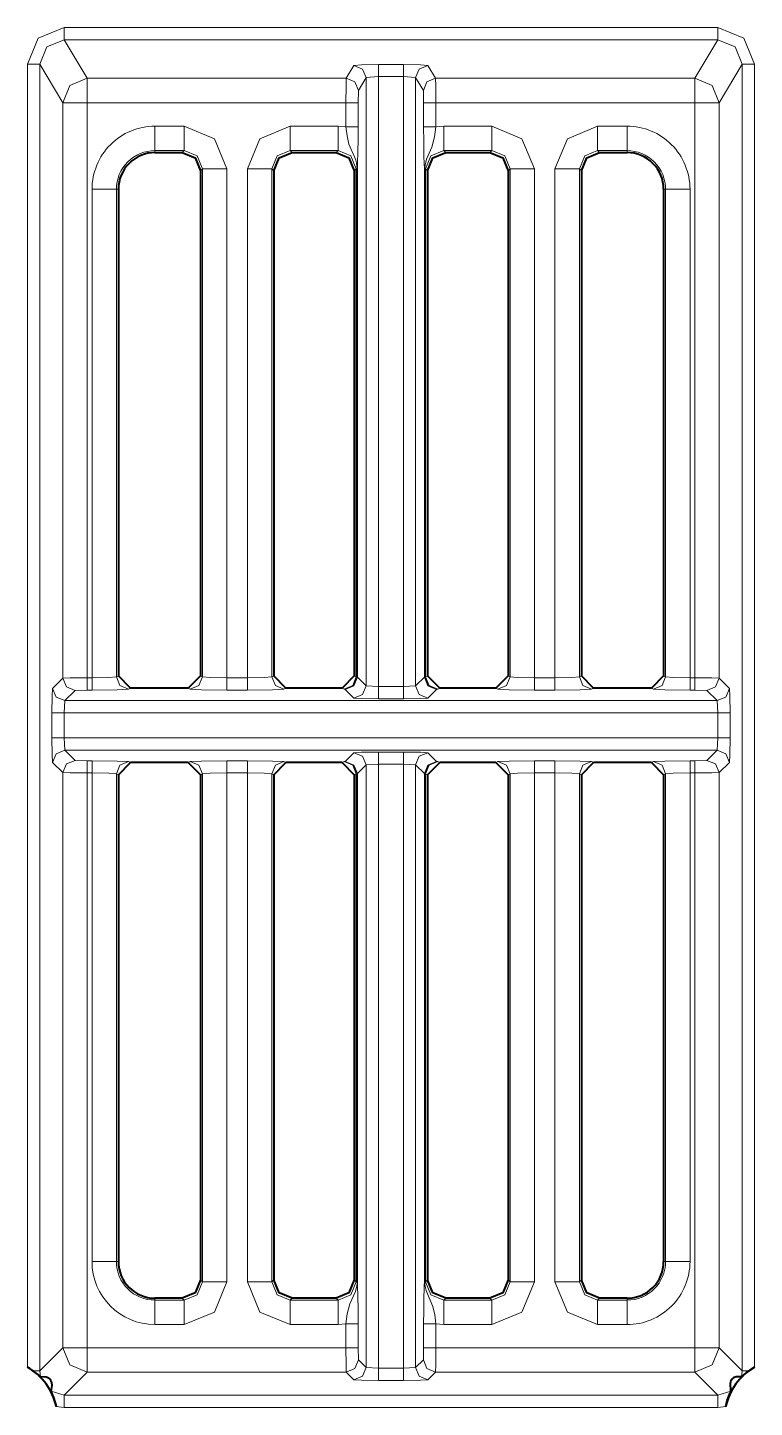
# Model space of a CAD drawing. Header units: millimetres. Extents: x 0 to 2941, y -405 to 1422.
# Drawn here: x 911.6 to 941.4, y 1203.7 to 1260.2 of the extents above; entities that cross this region are included whole.
import ezdxf

# ---------------------------------------------------------------- set-up
doc = ezdxf.new("R2010")
doc.units = ezdxf.units.MM
doc.layers.add('FINE', color=9, linetype='Continuous')
doc.layers.add('OUTLINE', color=7, linetype='Continuous')

msp = doc.modelspace()

# ---------------------------------------------------------------- linework, layer by layer
at = {"layer": 'FINE', "lineweight": 9}
for p, q in [((939.855, 1260.169), (913.078, 1260.169)), ((913.078, 1259.67), (939.855, 1259.67)), ((914.023, 1258.095), (913.078, 1259.67)), ((939.855, 1259.67), (938.91, 1258.095)), ((911.58, 1258.669), (911.58, 1205.348)), ((912.08, 1258.669), (913.023, 1257.096)), ((926.977, 1258.663), (925.951, 1258.663)), ((939.91, 1257.096), (940.854, 1258.669)), ((940.854, 1258.669), (940.854, 1205.203)), ((941.354, 1205.348), (941.354, 1258.669)), ((924.635, 1258.095), (914.023, 1258.095)), ((924.951, 1258.621), (924.635, 1258.095)), ((925.135, 1257.595), (925.451, 1258.121)), ((925.451, 1258.121), (925.951, 1258.164)), ((925.451, 1258.121), (925.451, 1233.23)), ((925.951, 1258.164), (926.977, 1258.164)), ((925.951, 1233.205), (925.951, 1258.164)), ((926.977, 1258.164), (926.977, 1233.205)), ((926.977, 1258.164), (927.476, 1258.121)), ((927.476, 1258.121), (927.792, 1257.595)), ((927.476, 1233.23), (927.476, 1258.121)), ((928.292, 1258.095), (927.976, 1258.621)), ((938.91, 1258.095), (928.292, 1258.095)), ((925.123, 1257.096), (925.135, 1257.595)), ((927.792, 1257.595), (927.804, 1257.096)), ((914.023, 1257.096), (924.623, 1257.096)), ((914.023, 1233.558), (914.023, 1257.096)), ((925.123, 1256.102), (925.123, 1257.096)), ((927.804, 1257.096), (927.804, 1256.102)), ((928.304, 1257.096), (938.91, 1257.096)), ((928.304, 1256.102), (928.304, 1257.096)), ((938.91, 1257.096), (938.91, 1233.558)), ((939.91, 1233.545), (939.91, 1257.096)), ((917.996, 1256.133), (916.799, 1256.133)), ((924.296, 1256.133), (922.331, 1256.133)), ((936.135, 1256.133), (934.931, 1256.133)), ((916.799, 1255.053), (916.799, 1255.135)), ((924.296, 1255.135), (924.215, 1255.053)), ((930.596, 1255.135), (930.515, 1255.053)), ((918.664, 1254.304), (918.745, 1254.385)), ((918.745, 1254.385), (918.745, 1233.595)), ((921.582, 1254.385), (921.664, 1254.304)), ((921.582, 1233.595), (921.582, 1254.385)), ((925.077, 1254.385), (925.077, 1233.587)), ((925.094, 1233.587), (925.094, 1254.385)), ((927.833, 1254.385), (927.833, 1233.587)), ((927.85, 1233.587), (927.85, 1254.385)), ((927.882, 1254.385), (927.964, 1254.304)), ((931.264, 1254.304), (931.345, 1254.385)), ((931.345, 1254.385), (931.345, 1233.595)), ((933.184, 1254.385), (933.184, 1233.558)), ((934.182, 1254.385), (934.264, 1254.304)), ((934.182, 1233.595), (934.182, 1254.385)), ((914.219, 1253.553), (914.219, 1233.558)), ((915.217, 1253.553), (915.299, 1253.553)), ((938.715, 1233.558), (938.715, 1253.553)), ((914.219, 1233.558), (914.023, 1233.558)), ((918.745, 1233.595), (918.664, 1233.636)), ((920.584, 1233.558), (919.743, 1233.558)), ((921.664, 1233.636), (921.582, 1233.595)), ((925.077, 1233.587), (925.045, 1233.595)), ((925.451, 1233.23), (925.094, 1233.587)), ((925.951, 1233.205), (925.451, 1233.23)), ((927.476, 1233.23), (926.977, 1233.205)), ((927.833, 1233.587), (927.476, 1233.23)), ((927.882, 1233.595), (927.85, 1233.587)), ((931.345, 1233.595), (931.264, 1233.636)), ((933.184, 1233.558), (932.344, 1233.558)), ((934.264, 1233.636), (934.182, 1233.595)), ((937.716, 1233.595), (937.635, 1233.636)), ((938.91, 1233.558), (938.715, 1233.558)), ((940.33, 1233.125), (939.91, 1233.545)), ((913.103, 1232.626), (913.523, 1233.045)), ((913.523, 1233.045), (914.023, 1233.058)), ((914.023, 1233.058), (914.219, 1233.058)), ((915.717, 1233.095), (915.799, 1233.136)), ((918.164, 1233.136), (918.246, 1233.095)), ((919.743, 1233.058), (920.584, 1233.058)), ((922.082, 1233.095), (922.163, 1233.136)), ((926.977, 1233.205), (925.951, 1233.205)), ((925.951, 1232.705), (926.977, 1232.705)), ((927.976, 1232.73), (928.333, 1233.088)), ((928.333, 1233.088), (928.382, 1233.095)), ((928.382, 1233.095), (928.464, 1233.136)), ((930.764, 1233.136), (930.846, 1233.095)), ((932.344, 1233.058), (933.184, 1233.058)), ((934.681, 1233.095), (934.763, 1233.136)), ((937.135, 1233.136), (937.217, 1233.095)), ((938.715, 1233.058), (938.91, 1233.058)), ((938.91, 1233.058), (939.41, 1233.045)), ((939.41, 1233.045), (939.83, 1232.626)), ((912.578, 1232.126), (912.578, 1231.1)), ((913.078, 1232.126), (913.103, 1232.626)), ((913.078, 1232.126), (939.856, 1232.126)), ((913.078, 1231.1), (913.078, 1232.126)), ((939.83, 1232.626), (913.103, 1232.626)), ((939.83, 1232.626), (939.856, 1232.126)), ((939.856, 1232.126), (939.856, 1231.1)), ((913.103, 1230.6), (913.078, 1231.1)), ((939.856, 1231.1), (913.078, 1231.1)), ((939.856, 1231.1), (939.83, 1230.6)), ((913.523, 1230.18), (913.103, 1230.6)), ((924.951, 1230.495), (924.594, 1230.138)), ((926.977, 1230.521), (925.951, 1230.521)), ((928.333, 1230.138), (927.976, 1230.495)), ((912.603, 1230.1), (913.023, 1229.68)), ((914.023, 1230.167), (913.523, 1230.18)), ((914.219, 1230.167), (914.023, 1230.167)), ((915.799, 1230.089), (915.717, 1230.13)), ((918.246, 1230.13), (918.164, 1230.089)), ((920.584, 1230.167), (919.743, 1230.167)), ((922.163, 1230.089), (922.082, 1230.13)), ((924.546, 1230.13), (924.464, 1230.089)), ((924.594, 1230.138), (924.546, 1230.13)), ((925.094, 1229.638), (925.451, 1229.996)), ((925.451, 1229.996), (925.951, 1230.021)), ((925.451, 1229.996), (925.451, 1205.331)), ((925.951, 1205.306), (925.951, 1230.021)), ((925.951, 1230.021), (926.977, 1230.021)), ((926.977, 1230.021), (926.977, 1205.306)), ((926.977, 1230.021), (927.476, 1229.996)), ((927.476, 1205.331), (927.476, 1229.996)), ((928.382, 1230.13), (928.333, 1230.138)), ((928.464, 1230.089), (928.382, 1230.13)), ((930.846, 1230.13), (930.764, 1230.089)), ((933.184, 1230.167), (932.344, 1230.167)), ((934.763, 1230.089), (934.681, 1230.13)), ((937.217, 1230.13), (937.135, 1230.089)), ((938.91, 1230.167), (938.715, 1230.167)), ((939.41, 1230.18), (938.91, 1230.167)), ((939.91, 1229.68), (940.33, 1230.1)), ((913.023, 1229.68), (913.023, 1206.147)), ((914.023, 1229.668), (914.219, 1229.668)), ((914.023, 1206.147), (914.023, 1229.668)), ((914.219, 1229.668), (914.219, 1209.673)), ((915.217, 1209.673), (915.217, 1229.63)), ((915.217, 1229.63), (915.299, 1229.59)), ((919.743, 1208.84), (919.743, 1229.668)), ((919.743, 1229.668), (920.584, 1229.668)), ((920.584, 1229.668), (920.584, 1208.84)), ((921.582, 1208.84), (921.582, 1229.63)), ((921.582, 1229.63), (921.664, 1229.59)), ((924.964, 1229.59), (925.045, 1229.63)), ((925.045, 1229.63), (925.077, 1229.638)), ((925.045, 1229.63), (925.045, 1208.84)), ((925.094, 1208.84), (925.094, 1229.638)), ((927.85, 1208.84), (927.85, 1229.638)), ((927.85, 1229.638), (927.882, 1229.63)), ((927.882, 1208.84), (927.882, 1229.63)), ((927.882, 1229.63), (927.964, 1229.59)), ((933.184, 1229.668), (933.184, 1208.84)), ((934.182, 1208.84), (934.182, 1229.63)), ((934.182, 1229.63), (934.264, 1229.59)), ((937.635, 1229.59), (937.716, 1229.63)), ((937.716, 1229.63), (937.716, 1209.673)), ((938.715, 1209.673), (938.715, 1229.668)), ((938.715, 1229.668), (938.91, 1229.668)), ((938.91, 1229.668), (938.91, 1206.147)), ((939.91, 1206.147), (939.91, 1229.68)), ((915.299, 1209.673), (915.217, 1209.673)), ((937.716, 1209.673), (937.635, 1209.673)), ((918.745, 1208.84), (918.664, 1208.921)), ((921.664, 1208.921), (921.582, 1208.84)), ((925.045, 1208.84), (924.964, 1208.921)), ((927.964, 1208.921), (927.882, 1208.84)), ((931.345, 1208.84), (931.264, 1208.921)), ((934.264, 1208.921), (934.182, 1208.84)), ((917.915, 1208.172), (917.996, 1208.091)), ((922.331, 1208.091), (922.413, 1208.172)), ((924.296, 1208.091), (922.331, 1208.091)), ((924.215, 1208.172), (924.296, 1208.091)), ((934.931, 1208.091), (935.013, 1208.172)), ((936.135, 1208.091), (934.931, 1208.091)), ((936.135, 1208.172), (936.135, 1208.091)), ((916.799, 1207.092), (917.996, 1207.092)), ((922.331, 1207.092), (924.296, 1207.092)), ((924.296, 1207.092), (924.623, 1207.123)), ((924.623, 1207.123), (924.623, 1206.147)), ((925.123, 1206.147), (925.123, 1207.123)), ((927.804, 1207.123), (927.804, 1206.147)), ((928.304, 1206.147), (928.304, 1207.123)), ((928.304, 1207.123), (928.631, 1207.092)), ((928.631, 1207.092), (930.596, 1207.092)), ((934.931, 1207.092), (936.135, 1207.092)), ((924.623, 1206.147), (914.023, 1206.147)), ((925.136, 1205.647), (925.123, 1206.147)), ((927.804, 1206.147), (927.792, 1205.647)), ((938.91, 1206.147), (928.304, 1206.147)), ((940.854, 1205.203), (939.91, 1206.147)), ((925.451, 1205.331), (925.136, 1205.647)), ((927.792, 1205.647), (927.476, 1205.331)), ((914.023, 1205.147), (924.636, 1205.147)), ((924.636, 1205.147), (924.951, 1204.832)), ((925.951, 1205.306), (925.451, 1205.331)), ((926.977, 1205.306), (925.951, 1205.306)), ((927.476, 1205.331), (926.977, 1205.306)), ((927.976, 1204.832), (928.291, 1205.147)), ((940.854, 1205.203), (940.821, 1204.948)), ((925.951, 1204.806), (926.977, 1204.806)), ((913.079, 1204.203), (912.54, 1204.361)), ((940.393, 1204.361), (939.854, 1204.203)), ((912.756, 1203.739), (913.079, 1203.703))]:
    msp.add_line(p, q, dxfattribs=at)
for points in [[(913.078, 1260.169), (912.019, 1259.73), (911.58, 1258.669)], [(913.078, 1260.169), (913.078, 1259.823), (913.078, 1259.67)], [(939.855, 1260.169), (939.855, 1259.823), (939.855, 1259.67)], [(941.354, 1258.669), (940.915, 1259.73), (939.855, 1260.169)], [(912.08, 1258.669), (912.372, 1259.377), (913.078, 1259.67)], [(939.855, 1259.67), (940.561, 1259.377), (940.854, 1258.669)], [(912.08, 1258.669), (911.929, 1258.669), (911.58, 1258.669)], [(913.023, 1206.147), (912.08, 1205.203), (912.08, 1258.669)], [(925.951, 1258.663), (925.253, 1258.651), (924.951, 1258.621)], [(925.951, 1258.663), (925.951, 1258.51), (925.951, 1258.164)], [(926.977, 1258.663), (926.977, 1258.51), (926.977, 1258.164)], [(927.976, 1258.621), (927.674, 1258.651), (926.977, 1258.663)], [(941.354, 1258.669), (941.005, 1258.669), (940.854, 1258.669)], [(914.023, 1258.095), (913.317, 1257.802), (913.023, 1257.096)], [(914.023, 1258.095), (914.023, 1257.787), (914.023, 1257.096)], [(924.635, 1258.095), (924.627, 1257.787), (924.623, 1257.096)], [(924.635, 1258.095), (924.989, 1257.948), (925.135, 1257.595)], [(924.951, 1258.621), (925.304, 1258.474), (925.451, 1258.121)], [(927.976, 1258.621), (927.623, 1258.474), (927.476, 1258.121)], [(928.292, 1258.095), (927.938, 1257.948), (927.792, 1257.595)], [(928.304, 1257.096), (928.3, 1257.787), (928.292, 1258.095)], [(938.91, 1258.095), (938.91, 1257.787), (938.91, 1257.096)], [(939.91, 1257.096), (939.617, 1257.802), (938.91, 1258.095)], [(913.023, 1257.096), (913.023, 1233.545), (912.603, 1233.125)], [(914.023, 1257.096), (913.325, 1257.096), (913.023, 1257.096)], [(924.623, 1257.096), (924.623, 1256.102), (924.296, 1256.133)], [(924.623, 1257.096), (924.972, 1257.096), (925.123, 1257.096)], [(928.304, 1257.096), (927.955, 1257.096), (927.804, 1257.096)], [(939.91, 1257.096), (939.608, 1257.096), (938.91, 1257.096)], [(916.799, 1256.133), (916.799, 1255.445), (916.799, 1255.135)], [(917.996, 1255.135), (917.996, 1255.445), (917.996, 1256.133)], [(919.743, 1233.558), (919.743, 1254.385), (919.232, 1255.622), (917.996, 1256.133)], [(922.331, 1256.133), (921.095, 1255.622), (920.584, 1254.385), (920.584, 1233.558)], [(922.331, 1255.135), (922.331, 1255.445), (922.331, 1256.133)], [(924.296, 1255.135), (924.296, 1255.445), (924.296, 1256.133)], [(924.623, 1256.102), (924.972, 1256.102), (925.123, 1256.102)], [(924.623, 1256.102), (924.666, 1255.739), (924.744, 1255.396), (924.969, 1254.878), (925.02, 1254.741), (925.049, 1254.634), (925.072, 1254.488), (925.076, 1254.418), (925.077, 1254.385)], [(925.094, 1254.385), (925.094, 1254.398), (925.094, 1254.425), (925.095, 1254.485), (925.097, 1254.534), (925.099, 1254.608), (925.114, 1255.102), (925.12, 1255.572), (925.123, 1256.102)], [(928.304, 1256.102), (927.955, 1256.102), (927.804, 1256.102)], [(927.804, 1256.102), (927.807, 1255.511), (927.817, 1254.963), (927.83, 1254.555), (927.833, 1254.447), (927.833, 1254.413), (927.833, 1254.385)], [(927.85, 1254.385), (927.852, 1254.456), (927.861, 1254.543), (927.921, 1254.782), (928.143, 1255.282), (928.254, 1255.696), (928.304, 1256.102)], [(930.596, 1256.133), (928.631, 1256.133), (928.304, 1256.102)], [(928.631, 1255.135), (928.631, 1255.445), (928.631, 1256.133)], [(930.596, 1255.135), (930.596, 1255.445), (930.596, 1256.133)], [(932.344, 1233.558), (932.344, 1254.385), (931.832, 1255.622), (930.596, 1256.133)], [(934.931, 1256.133), (933.695, 1255.622), (933.184, 1254.385)], [(934.931, 1256.133), (934.931, 1255.445), (934.931, 1255.135)], [(936.135, 1256.133), (936.135, 1255.445), (936.135, 1255.135)], [(916.799, 1255.135), (917.996, 1255.135), (917.915, 1255.053)], [(917.996, 1255.135), (918.527, 1254.916), (918.745, 1254.385)], [(921.582, 1254.385), (921.8, 1254.916), (922.331, 1255.135)], [(922.413, 1255.053), (922.331, 1255.135), (924.296, 1255.135)], [(924.296, 1255.135), (924.827, 1254.916), (925.045, 1254.385)], [(927.882, 1254.385), (928.1, 1254.916), (928.631, 1255.135)], [(928.713, 1255.053), (928.631, 1255.135), (930.596, 1255.135)], [(930.596, 1255.135), (931.127, 1254.916), (931.345, 1254.385)], [(934.182, 1254.385), (934.4, 1254.916), (934.931, 1255.135)], [(935.013, 1255.053), (934.931, 1255.135), (936.135, 1255.135), (936.135, 1255.053)], [(918.745, 1254.385), (919.055, 1254.385), (919.743, 1254.385)], [(921.582, 1254.385), (921.272, 1254.385), (920.584, 1254.385)], [(924.964, 1254.304), (925.045, 1254.385), (925.045, 1233.595), (924.964, 1233.636)], [(925.077, 1254.385), (925.056, 1254.385), (925.045, 1254.385)], [(925.077, 1254.385), (925.089, 1254.385), (925.094, 1254.385)], [(927.85, 1254.385), (927.838, 1254.385), (927.833, 1254.385)], [(927.882, 1254.385), (927.871, 1254.385), (927.85, 1254.385)], [(927.964, 1233.636), (927.882, 1233.595), (927.882, 1254.385)], [(932.344, 1254.385), (931.655, 1254.385), (931.345, 1254.385)], [(933.184, 1254.385), (933.872, 1254.385), (934.182, 1254.385)], [(914.219, 1253.553), (914.907, 1253.553), (915.217, 1253.553)], [(915.299, 1233.636), (915.217, 1233.595), (915.217, 1253.553)], [(937.635, 1253.553), (937.716, 1253.553), (937.716, 1233.595)], [(938.715, 1253.553), (938.026, 1253.553), (937.716, 1253.553)], [(914.023, 1233.558), (913.325, 1233.554), (913.023, 1233.545)], [(913.523, 1233.045), (913.17, 1233.192), (913.023, 1233.545)], [(914.023, 1233.058), (914.023, 1233.209), (914.023, 1233.558)], [(915.217, 1233.595), (914.907, 1233.569), (914.219, 1233.558)], [(914.219, 1233.558), (914.219, 1233.209), (914.219, 1233.058)], [(915.217, 1233.595), (915.364, 1233.242), (915.717, 1233.095)], [(918.246, 1233.095), (918.598, 1233.242), (918.745, 1233.595)], [(919.743, 1233.558), (919.055, 1233.569), (918.745, 1233.595)], [(919.743, 1233.058), (919.743, 1233.209), (919.743, 1233.558)], [(921.582, 1233.595), (921.272, 1233.569), (920.584, 1233.558)], [(920.584, 1233.558), (920.584, 1233.209), (920.584, 1233.058)], [(921.582, 1233.595), (921.729, 1233.242), (922.082, 1233.095)], [(924.546, 1233.095), (924.898, 1233.242), (925.045, 1233.595)], [(924.594, 1233.088), (924.934, 1233.235), (925.077, 1233.587)], [(924.594, 1233.088), (924.947, 1233.234), (925.094, 1233.587)], [(924.951, 1232.73), (925.304, 1232.877), (925.451, 1233.23)], [(925.094, 1233.587), (925.089, 1233.587), (925.077, 1233.587)], [(927.976, 1232.73), (927.623, 1232.877), (927.476, 1233.23)], [(928.333, 1233.088), (927.98, 1233.234), (927.833, 1233.587)], [(927.85, 1233.587), (927.838, 1233.587), (927.833, 1233.587)], [(928.333, 1233.088), (927.993, 1233.235), (927.85, 1233.587)], [(928.382, 1233.095), (928.029, 1233.242), (927.882, 1233.595)], [(930.846, 1233.095), (931.198, 1233.242), (931.345, 1233.595)], [(932.344, 1233.558), (931.655, 1233.569), (931.345, 1233.595)], [(932.344, 1233.058), (932.344, 1233.209), (932.344, 1233.558)], [(934.182, 1233.595), (933.872, 1233.569), (933.184, 1233.558)], [(933.184, 1233.058), (933.184, 1233.209), (933.184, 1233.558)], [(934.182, 1233.595), (934.329, 1233.242), (934.681, 1233.095)], [(937.217, 1233.095), (937.569, 1233.242), (937.716, 1233.595)], [(938.715, 1233.558), (938.026, 1233.569), (937.716, 1233.595)], [(938.715, 1233.058), (938.715, 1233.209), (938.715, 1233.558)], [(938.91, 1233.058), (938.91, 1233.209), (938.91, 1233.558)], [(939.91, 1233.545), (939.608, 1233.554), (938.91, 1233.558)], [(939.41, 1233.045), (939.763, 1233.192), (939.91, 1233.545)], [(912.603, 1233.125), (912.585, 1232.824), (912.578, 1232.126)], [(913.103, 1232.626), (912.75, 1232.772), (912.603, 1233.125)], [(914.219, 1233.058), (915.251, 1233.069), (915.717, 1233.095)], [(918.246, 1233.095), (918.711, 1233.069), (919.743, 1233.058)], [(920.584, 1233.058), (921.616, 1233.069), (922.082, 1233.095)], [(924.464, 1233.136), (924.546, 1233.095), (924.594, 1233.088)], [(924.594, 1233.088), (924.951, 1232.73), (925.253, 1232.712), (925.951, 1232.705)], [(925.951, 1232.705), (925.951, 1232.856), (925.951, 1233.205)], [(926.977, 1232.705), (926.977, 1232.856), (926.977, 1233.205)], [(926.977, 1232.705), (927.674, 1232.712), (927.976, 1232.73)], [(930.846, 1233.095), (931.311, 1233.069), (932.344, 1233.058)], [(933.184, 1233.058), (934.216, 1233.069), (934.681, 1233.095)], [(937.217, 1233.095), (937.682, 1233.069), (938.715, 1233.058)], [(939.83, 1232.626), (940.183, 1232.772), (940.33, 1233.125)], [(940.355, 1231.1), (940.355, 1232.126), (940.348, 1232.824), (940.33, 1233.125)], [(913.078, 1232.126), (912.729, 1232.126), (912.578, 1232.126)], [(939.856, 1232.126), (940.204, 1232.126), (940.355, 1232.126)], [(913.078, 1231.1), (912.729, 1231.1), (912.578, 1231.1)], [(912.578, 1231.1), (912.585, 1230.402), (912.603, 1230.1)], [(939.856, 1231.1), (940.204, 1231.1), (940.355, 1231.1)], [(940.33, 1230.1), (940.348, 1230.402), (940.355, 1231.1)], [(913.103, 1230.6), (912.75, 1230.453), (912.603, 1230.1)], [(913.103, 1230.6), (939.83, 1230.6), (939.41, 1230.18)], [(925.951, 1230.521), (925.253, 1230.513), (924.951, 1230.495)], [(925.451, 1229.996), (925.304, 1230.349), (924.951, 1230.495)], [(925.951, 1230.021), (925.951, 1230.37), (925.951, 1230.521)], [(926.977, 1230.021), (926.977, 1230.37), (926.977, 1230.521)], [(927.976, 1230.495), (927.674, 1230.513), (926.977, 1230.521)], [(927.476, 1229.996), (927.623, 1230.349), (927.976, 1230.495)], [(939.83, 1230.6), (940.183, 1230.453), (940.33, 1230.1)], [(913.523, 1230.18), (913.17, 1230.034), (913.023, 1229.68)], [(914.023, 1230.167), (914.023, 1230.016), (914.023, 1229.668)], [(914.219, 1230.167), (914.219, 1230.016), (914.219, 1229.668)], [(915.717, 1230.13), (915.251, 1230.156), (914.219, 1230.167)], [(915.717, 1230.13), (915.364, 1229.983), (915.217, 1229.63)], [(919.743, 1230.167), (918.711, 1230.156), (918.246, 1230.13)], [(918.745, 1229.63), (918.598, 1229.983), (918.246, 1230.13)], [(919.743, 1229.668), (919.743, 1230.016), (919.743, 1230.167)], [(920.584, 1230.167), (920.584, 1230.016), (920.584, 1229.668)], [(922.082, 1230.13), (921.616, 1230.156), (920.584, 1230.167)], [(922.082, 1230.13), (921.729, 1229.983), (921.582, 1229.63)], [(925.045, 1229.63), (924.898, 1229.983), (924.546, 1230.13)], [(925.077, 1229.638), (924.934, 1229.991), (924.594, 1230.138)], [(925.094, 1229.638), (924.947, 1229.991), (924.594, 1230.138)], [(927.476, 1229.996), (927.833, 1229.638), (927.833, 1208.84)], [(927.833, 1229.638), (927.98, 1229.991), (928.333, 1230.138)], [(927.85, 1229.638), (927.993, 1229.991), (928.333, 1230.138)], [(927.882, 1229.63), (928.029, 1229.983), (928.382, 1230.13)], [(932.344, 1230.167), (931.311, 1230.156), (930.846, 1230.13)], [(931.345, 1229.63), (931.198, 1229.983), (930.846, 1230.13)], [(932.344, 1230.167), (932.344, 1230.016), (932.344, 1229.668)], [(933.184, 1230.167), (933.184, 1230.016), (933.184, 1229.668)], [(934.681, 1230.13), (934.216, 1230.156), (933.184, 1230.167)], [(934.681, 1230.13), (934.329, 1229.983), (934.182, 1229.63)], [(938.715, 1230.167), (937.682, 1230.156), (937.217, 1230.13)], [(937.716, 1229.63), (937.569, 1229.983), (937.217, 1230.13)], [(938.715, 1229.668), (938.715, 1230.016), (938.715, 1230.167)], [(938.91, 1230.167), (938.91, 1230.016), (938.91, 1229.668)], [(939.41, 1230.18), (939.763, 1230.034), (939.91, 1229.68)], [(913.023, 1229.68), (913.325, 1229.671), (914.023, 1229.668)], [(914.219, 1229.668), (914.907, 1229.657), (915.217, 1229.63)], [(918.664, 1229.59), (918.745, 1229.63), (918.745, 1208.84)], [(918.745, 1229.63), (919.055, 1229.657), (919.743, 1229.668)], [(920.584, 1229.668), (921.272, 1229.657), (921.582, 1229.63)], [(925.077, 1229.638), (925.077, 1208.84), (925.075, 1208.77), (925.066, 1208.683), (925.006, 1208.443), (924.784, 1207.943), (924.673, 1207.53), (924.623, 1207.123)], [(925.077, 1229.638), (925.089, 1229.638), (925.094, 1229.638)], [(927.833, 1229.638), (927.838, 1229.638), (927.85, 1229.638)], [(931.264, 1229.59), (931.345, 1229.63), (931.345, 1208.84)], [(931.345, 1229.63), (931.655, 1229.657), (932.344, 1229.668)], [(932.344, 1208.84), (932.344, 1229.668), (933.184, 1229.668)], [(933.184, 1229.668), (933.872, 1229.657), (934.182, 1229.63)], [(937.716, 1229.63), (938.026, 1229.657), (938.715, 1229.668)], [(938.91, 1229.668), (939.608, 1229.671), (939.91, 1229.68)], [(914.219, 1209.673), (914.907, 1209.673), (915.217, 1209.673)], [(937.716, 1209.673), (938.026, 1209.673), (938.715, 1209.673)], [(918.745, 1208.84), (918.527, 1208.309), (917.996, 1208.091)], [(917.996, 1207.092), (919.232, 1207.604), (919.743, 1208.84)], [(918.745, 1208.84), (919.055, 1208.84), (919.743, 1208.84)], [(921.582, 1208.84), (921.272, 1208.84), (920.584, 1208.84)], [(920.584, 1208.84), (921.095, 1207.604), (922.331, 1207.092)], [(922.331, 1208.091), (921.8, 1208.309), (921.582, 1208.84)], [(925.077, 1208.84), (925.056, 1208.84), (925.045, 1208.84), (924.827, 1208.309), (924.296, 1208.091)], [(925.094, 1208.84), (925.089, 1208.84), (925.077, 1208.84)], [(925.123, 1207.123), (925.12, 1207.715), (925.11, 1208.263), (925.097, 1208.671), (925.094, 1208.779), (925.094, 1208.813), (925.094, 1208.84)], [(927.833, 1208.84), (927.833, 1208.827), (927.833, 1208.8), (927.832, 1208.741), (927.83, 1208.692), (927.828, 1208.617), (927.813, 1208.124), (927.807, 1207.653), (927.804, 1207.123)], [(927.833, 1208.84), (927.838, 1208.84), (927.85, 1208.84)], [(928.304, 1207.123), (928.261, 1207.487), (928.183, 1207.83), (927.958, 1208.348), (927.907, 1208.484), (927.878, 1208.592), (927.855, 1208.737), (927.851, 1208.807), (927.85, 1208.84)], [(927.882, 1208.84), (927.871, 1208.84), (927.85, 1208.84)], [(928.631, 1208.091), (928.1, 1208.309), (927.882, 1208.84)], [(931.345, 1208.84), (931.127, 1208.309), (930.596, 1208.091)], [(930.596, 1207.092), (931.832, 1207.604), (932.344, 1208.84)], [(932.344, 1208.84), (931.655, 1208.84), (931.345, 1208.84)], [(934.182, 1208.84), (933.872, 1208.84), (933.184, 1208.84)], [(933.184, 1208.84), (933.695, 1207.604), (934.931, 1207.092)], [(934.931, 1208.091), (934.4, 1208.309), (934.182, 1208.84)], [(917.996, 1208.091), (916.799, 1208.091), (916.799, 1208.172)], [(916.799, 1207.092), (916.799, 1207.781), (916.799, 1208.091)], [(917.996, 1208.091), (917.996, 1207.781), (917.996, 1207.092)], [(922.331, 1207.092), (922.331, 1207.781), (922.331, 1208.091)], [(924.296, 1207.092), (924.296, 1207.781), (924.296, 1208.091)], [(930.515, 1208.172), (930.596, 1208.091), (928.631, 1208.091), (928.713, 1208.172)], [(928.631, 1207.092), (928.631, 1207.781), (928.631, 1208.091)], [(930.596, 1207.092), (930.596, 1207.781), (930.596, 1208.091)], [(934.931, 1208.091), (934.931, 1207.781), (934.931, 1207.092)], [(936.135, 1208.091), (936.135, 1207.781), (936.135, 1207.092)], [(925.123, 1207.123), (924.972, 1207.123), (924.623, 1207.123)], [(927.804, 1207.123), (927.955, 1207.123), (928.304, 1207.123)], [(913.023, 1206.147), (913.316, 1205.44), (914.023, 1205.147)], [(914.023, 1206.147), (913.325, 1206.147), (913.023, 1206.147)], [(914.023, 1206.147), (914.023, 1205.449), (914.023, 1205.147)], [(925.123, 1206.147), (924.972, 1206.147), (924.623, 1206.147)], [(924.623, 1206.147), (924.627, 1205.449), (924.636, 1205.147)], [(927.804, 1206.147), (927.955, 1206.147), (928.304, 1206.147)], [(928.291, 1205.147), (928.3, 1205.449), (928.304, 1206.147)], [(938.91, 1206.147), (938.91, 1205.449), (938.91, 1205.147)], [(938.91, 1205.147), (939.617, 1205.44), (939.91, 1206.147)], [(939.91, 1206.147), (939.608, 1206.147), (938.91, 1206.147)], [(925.136, 1205.647), (924.989, 1205.294), (924.636, 1205.147)], [(927.792, 1205.647), (927.938, 1205.294), (928.291, 1205.147)], [(912.113, 1204.948), (912.08, 1205.203), (912.001, 1205.203), (911.802, 1205.203)], [(939.854, 1204.203), (913.079, 1204.203), (914.023, 1205.147)], [(925.451, 1205.331), (925.304, 1204.978), (924.951, 1204.832)], [(925.951, 1205.306), (925.951, 1204.957), (925.951, 1204.806)], [(926.977, 1205.306), (926.977, 1204.957), (926.977, 1204.806)], [(927.476, 1205.331), (927.623, 1204.978), (927.976, 1204.832)], [(928.291, 1205.147), (938.91, 1205.147), (939.854, 1204.203)], [(941.131, 1205.203), (940.932, 1205.203), (940.854, 1205.203)], [(924.951, 1204.832), (925.253, 1204.814), (925.951, 1204.806)], [(926.977, 1204.806), (927.674, 1204.814), (927.976, 1204.832)], [(913.079, 1204.203), (913.079, 1204.052), (913.079, 1203.703)], [(939.854, 1204.203), (939.854, 1204.052), (939.854, 1203.703)], [(913.079, 1203.703), (939.854, 1203.703), (940.177, 1203.739)]]:
    msp.add_lwpolyline(points, dxfattribs=at)
for points in [[(916.799, 1256.133, 0.414223), (914.219, 1253.553)], [(938.715, 1253.553, 0.414214), (936.135, 1256.133)], [(916.799, 1255.134, 0.414214), (915.217, 1253.553)], [(937.716, 1253.553, 0.41423), (936.135, 1255.134)], [(914.219, 1209.673, 0.414204), (916.799, 1207.093)], [(915.217, 1209.673, 0.414214), (916.799, 1208.091)], [(936.135, 1208.091, 0.414198), (937.716, 1209.673)], [(936.135, 1207.093, 0.414214), (938.715, 1209.673)]]:
    msp.add_lwpolyline(points, format="xyb", dxfattribs=at)
at = {"layer": 'OUTLINE', "lineweight": 40}
for p, q in [((916.799, 1255.053), (917.915, 1255.053)), ((922.413, 1255.053), (924.215, 1255.053)), ((928.713, 1255.053), (930.515, 1255.053)), ((935.013, 1255.053), (936.135, 1255.053)), ((918.664, 1254.304), (918.664, 1233.636)), ((921.664, 1254.304), (921.664, 1233.636)), ((924.964, 1254.304), (924.964, 1233.636)), ((927.964, 1254.304), (927.964, 1233.636)), ((931.264, 1254.304), (931.264, 1233.636)), ((934.264, 1254.304), (934.264, 1233.636)), ((915.299, 1253.553), (915.299, 1233.636)), ((937.635, 1253.553), (937.635, 1233.636)), ((918.664, 1233.636), (918.164, 1233.136)), ((924.964, 1233.636), (924.464, 1233.136)), ((928.464, 1233.136), (927.964, 1233.636)), ((931.264, 1233.636), (930.764, 1233.136)), ((937.635, 1233.636), (937.135, 1233.136)), ((930.764, 1233.136), (928.464, 1233.136)), ((915.299, 1229.59), (915.799, 1230.089)), ((918.164, 1230.089), (915.799, 1230.089)), ((918.164, 1230.089), (918.664, 1229.59)), ((921.664, 1229.59), (922.163, 1230.089)), ((924.464, 1230.089), (922.163, 1230.089)), ((924.464, 1230.089), (924.964, 1229.59)), ((927.964, 1229.59), (928.464, 1230.089)), ((930.764, 1230.089), (928.464, 1230.089)), ((930.764, 1230.089), (931.264, 1229.59)), ((934.264, 1229.59), (934.763, 1230.089)), ((937.135, 1230.089), (934.763, 1230.089)), ((937.135, 1230.089), (937.635, 1229.59)), ((915.299, 1229.59), (915.299, 1209.673)), ((918.664, 1229.59), (918.664, 1208.921)), ((921.664, 1229.59), (921.664, 1208.921)), ((924.964, 1229.59), (924.964, 1208.921)), ((927.964, 1229.59), (927.964, 1208.921)), ((934.264, 1229.59), (934.264, 1208.921)), ((937.635, 1229.59), (937.635, 1209.673)), ((917.915, 1208.172), (916.799, 1208.172)), ((924.215, 1208.172), (922.413, 1208.172)), ((930.515, 1208.172), (928.713, 1208.172)), ((936.135, 1208.172), (935.013, 1208.172)), ((911.58, 1205.348), (911.802, 1205.203)), ((941.131, 1205.203), (941.354, 1205.348))]:
    msp.add_line(p, q, dxfattribs=at)
for points in [[(916.799, 1255.053, 0.41423), (915.299, 1253.553)], [(937.635, 1253.553, 0.414214), (936.135, 1255.053)], [(915.299, 1209.673, 0.414129), (916.799, 1208.172)], [(936.135, 1208.172, 0.414281), (937.635, 1209.673)], [(912.756, 1203.739, 0.207908), (911.58, 1205.348)], [(941.353, 1205.348, 0.208131), (940.177, 1203.739)]]:
    msp.add_lwpolyline(points, format="xyb", dxfattribs=at)
for points in [[(917.915, 1255.053), (918.444, 1254.834), (918.664, 1254.304)], [(921.664, 1254.304), (921.883, 1254.834), (922.413, 1255.053)], [(924.215, 1255.053), (924.744, 1254.834), (924.964, 1254.304)], [(927.964, 1254.304), (928.183, 1254.834), (928.713, 1255.053)], [(930.515, 1255.053), (931.044, 1254.834), (931.264, 1254.304)], [(934.264, 1254.304), (934.483, 1254.834), (935.013, 1255.053)], [(918.164, 1233.136), (915.799, 1233.136), (915.299, 1233.636)], [(924.464, 1233.136), (922.163, 1233.136), (921.664, 1233.636)], [(937.135, 1233.136), (934.763, 1233.136), (934.264, 1233.636)], [(931.264, 1229.59), (931.264, 1208.921), (931.044, 1208.392), (930.515, 1208.172)], [(918.664, 1208.921), (918.444, 1208.392), (917.915, 1208.172)], [(922.413, 1208.172), (921.883, 1208.392), (921.664, 1208.921)], [(924.964, 1208.921), (924.744, 1208.392), (924.215, 1208.172)], [(928.713, 1208.172), (928.183, 1208.392), (927.964, 1208.921)], [(935.013, 1208.172), (934.483, 1208.392), (934.264, 1208.921)], [(911.802, 1205.203), (911.974, 1205.069), (912.064, 1204.99), (912.101, 1204.956), (912.113, 1204.948)], [(940.821, 1204.948), (940.836, 1204.96), (940.887, 1205.006), (941.021, 1205.12), (941.131, 1205.203)], [(912.54, 1204.361), (912.559, 1204.435), (912.581, 1204.605), (912.571, 1204.716), (912.536, 1204.811), (912.527, 1204.826), (912.522, 1204.833), (912.52, 1204.836), (912.518, 1204.838), (912.517, 1204.84), (912.515, 1204.843), (912.513, 1204.845), (912.51, 1204.849), (912.502, 1204.858), (912.485, 1204.876), (912.445, 1204.905), (912.348, 1204.945), (912.113, 1204.948)], [(940.821, 1204.948), (940.755, 1204.956), (940.609, 1204.95), (940.515, 1204.921), (940.438, 1204.866), (940.426, 1204.853), (940.421, 1204.846), (940.419, 1204.844), (940.417, 1204.841), (940.415, 1204.838), (940.413, 1204.836), (940.411, 1204.833), (940.406, 1204.825), (940.394, 1204.805), (940.375, 1204.762), (940.355, 1204.664), (940.38, 1204.41), (940.393, 1204.361)], [(912.54, 1204.361), (912.547, 1204.342), (912.576, 1204.277), (912.644, 1204.111), (912.717, 1203.892), (912.756, 1203.739)], [(940.177, 1203.739), (940.243, 1203.98), (940.309, 1204.164), (940.365, 1204.295), (940.387, 1204.344), (940.393, 1204.361)]]:
    msp.add_lwpolyline(points, dxfattribs=at)

doc.saveas('drawing.dxf')
